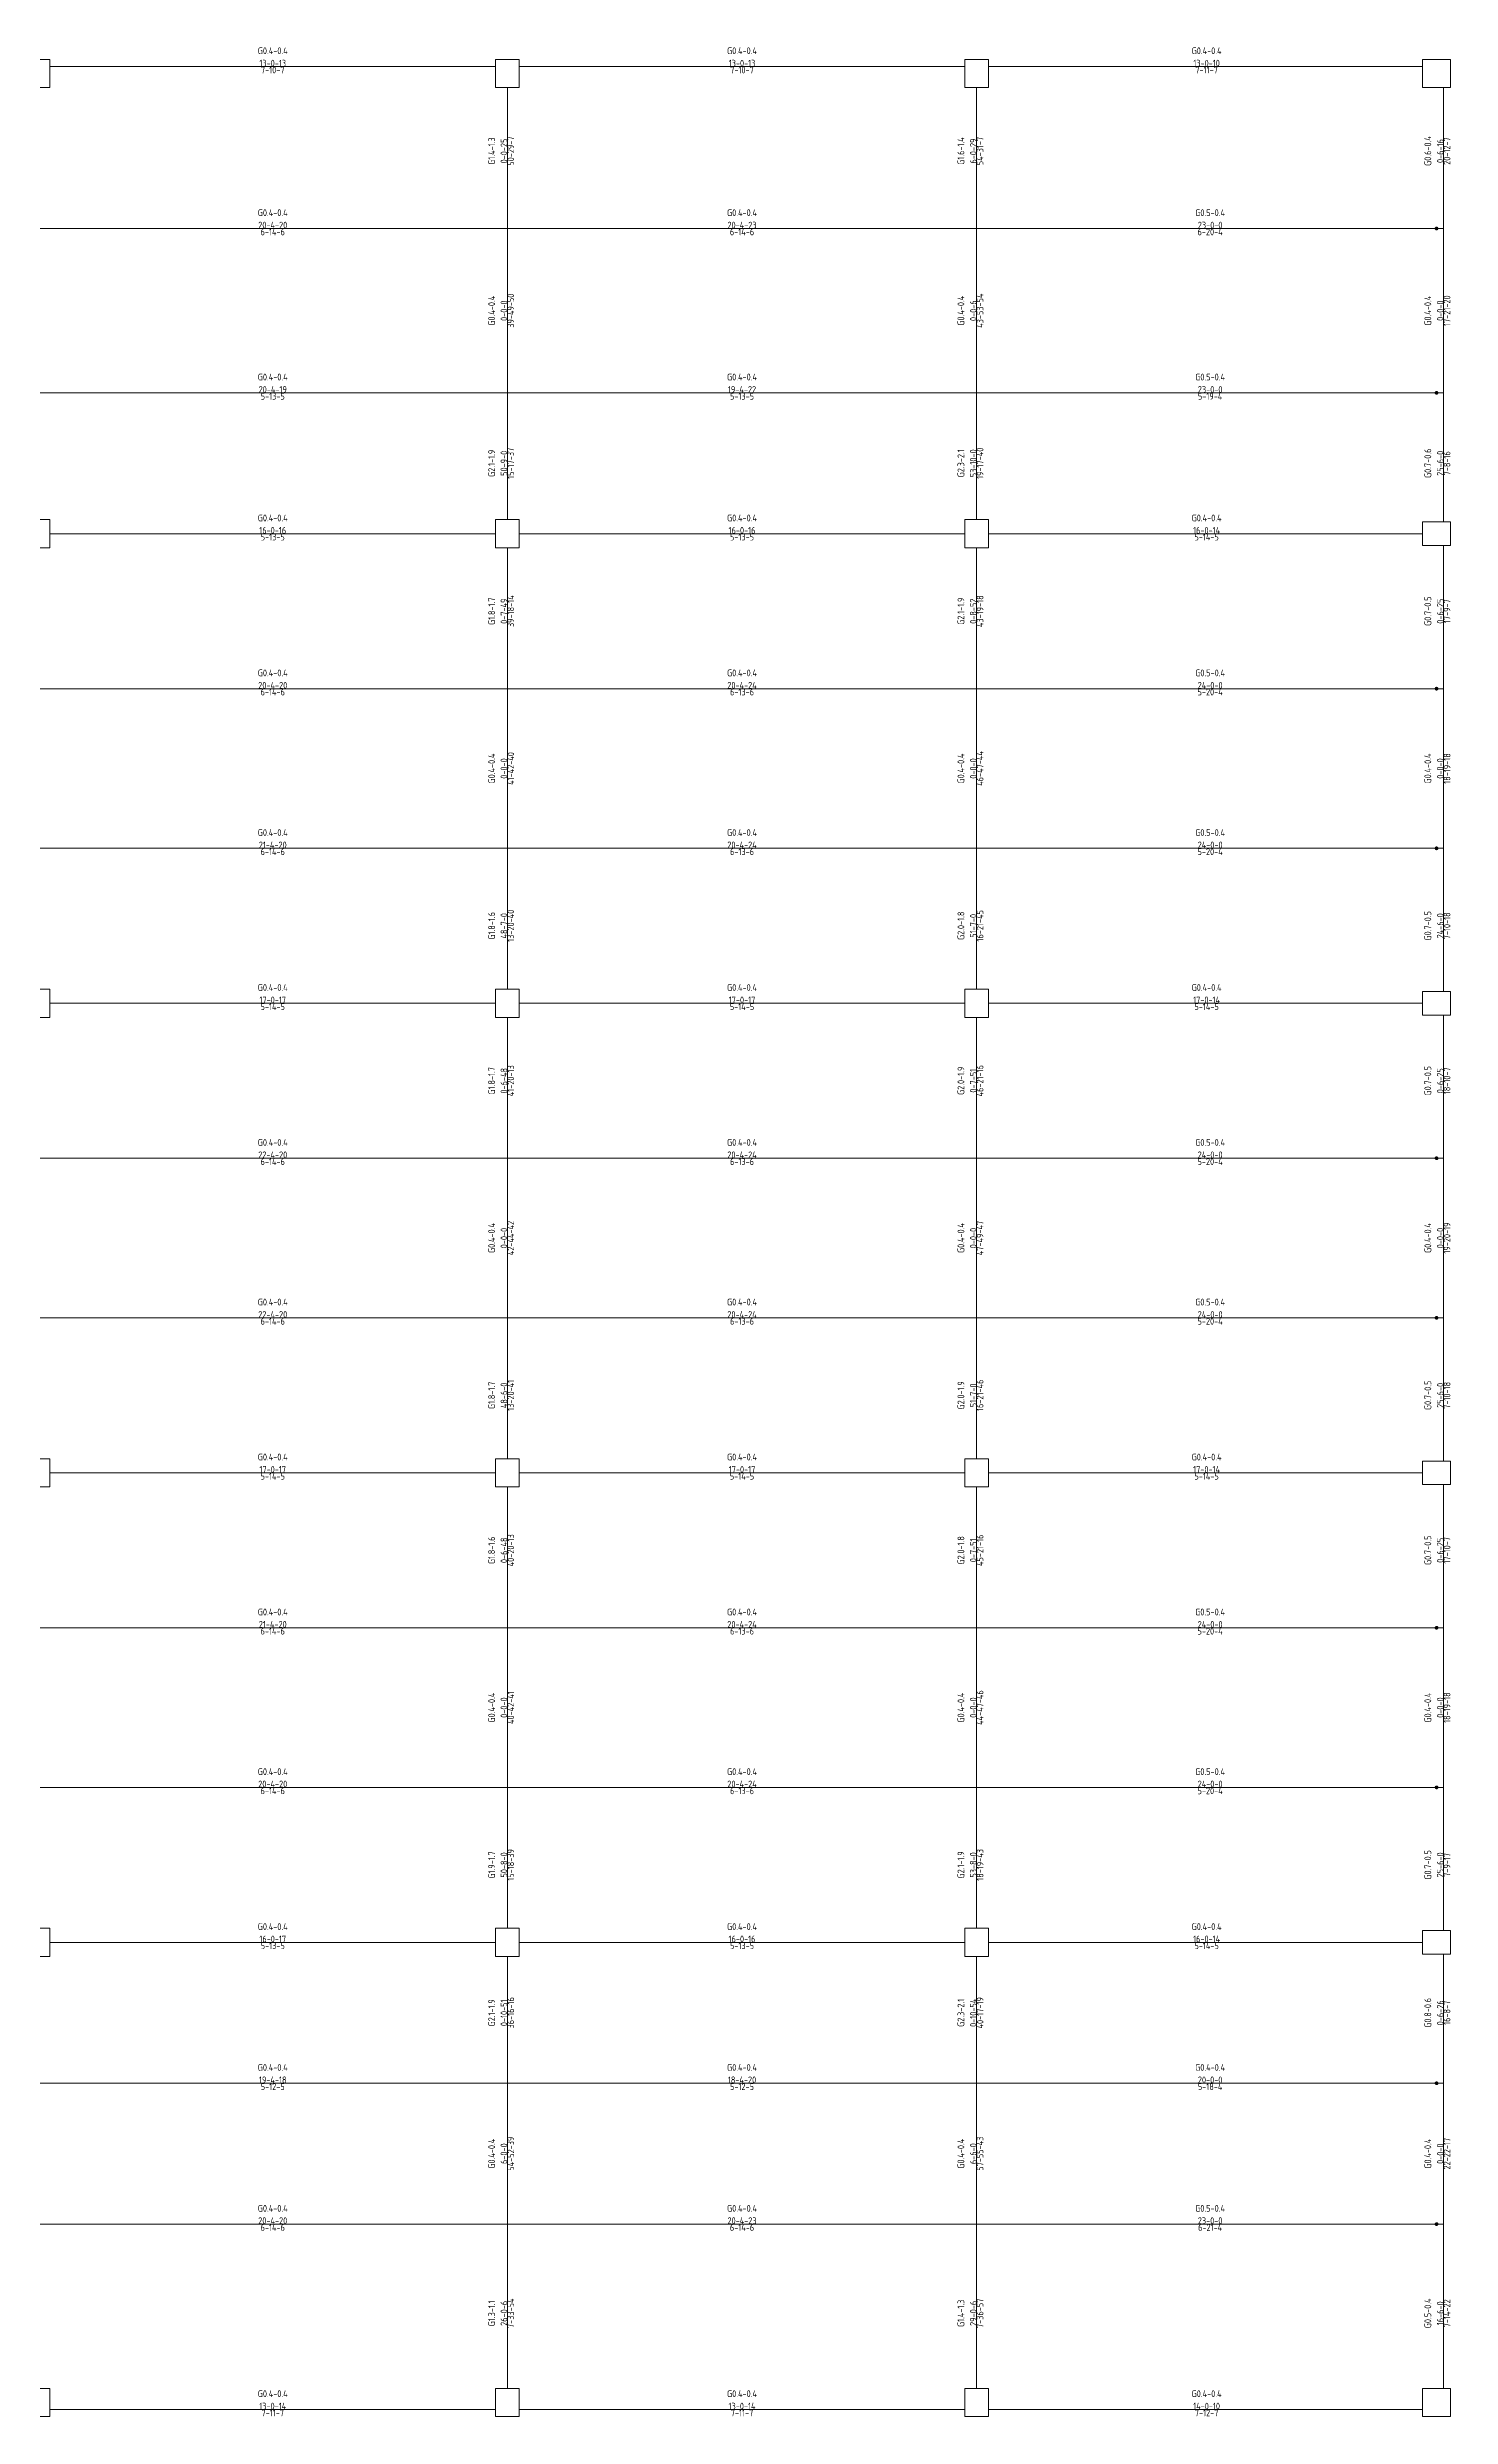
# Model space of a CAD drawing. Extents: x -2331248 to -1198620, y -977263 to -545844.
# Drawn here: x -1662246 to -1632343, y -910087 to -859629 of the extents above; entities that cross this region are included whole.
import ezdxf

# ---------------------------------------------------------------- set-up
doc = ezdxf.new("R2010")
doc.units = 0
doc.header["$LTSCALE"] = 1000
doc.header["$MEASUREMENT"] = 0
doc.layers.get('0').update_dxf_attribs({"linetype": 'CONTINUOUS'})
for name, color, linetype, lineweight in [('15100', 4, 'CONTINUOUS', 18), ('15101', 52, 'CONTINUOUS', 18), ('15220', 11, 'CONTINUOUS', 18)]:
    doc.layers.add(name, color=color, linetype=linetype, lineweight=lineweight)
doc.styles.add('PkpmHz', font='Pkpmeng', dxfattribs={"width": 0.7, "bigfont": 'hztxt'})

# ---------------------------------------------------------------- blocks, each defined once
blk = doc.blocks.new('A$C26435E72')
at = {"layer": '15100', "ltscale": 1000}
for p, q in [((30591, 50049), (40091, 50049)), ((40591, 50049), (50091, 50049)), ((50591, 50049), (59841, 50049)), ((40341, 46600), (40341, 49600)), ((50341, 46600), (50341, 49600)), ((60291, 46600), (60291, 49600)), ((40341, 43100), (40341, 46600)), ((50341, 43100), (50341, 46600)), ((60291, 43100), (60291, 46600)), ((40341, 40400), (40341, 43100)), ((50341, 40400), (50341, 43100)), ((60291, 40350), (60291, 43100)), ((30591, 40100), (40091, 40100)), ((40591, 40100), (50091, 40100)), ((50591, 40100), (59841, 40100)), ((40341, 36800), (40341, 39800)), ((50341, 36800), (50341, 39800)), ((60291, 36800), (60291, 39850)), ((40341, 33400), (40341, 36800)), ((50341, 33400), (50341, 36800)), ((60291, 33400), (60291, 36800)), ((40341, 30400), (40341, 33400)), ((50341, 30400), (50341, 33400)), ((60290, 30350), (60291, 33400)), ((30591, 30100), (40091, 30100)), ((40341, 26800), (40341, 29800)), ((40591, 30100), (50091, 30100)), ((50341, 26800), (50341, 29800)), ((50591, 30100), (59841, 30100)), ((60291, 26800), (60290, 29850)), ((40341, 23400), (40341, 26800)), ((50341, 23400), (50341, 26800)), ((60291, 23400), (60291, 26800)), ((40341, 20400), (40341, 23400)), ((50341, 20400), (50341, 23400)), ((60290, 20350), (60291, 23400)), ((30591, 20100), (40091, 20100)), ((40341, 16800), (40341, 19800)), ((40591, 20100), (50091, 20100)), ((50341, 16800), (50341, 19800)), ((50591, 20100), (59841, 20100)), ((60291, 16800), (60290, 19850)), ((40341, 13400), (40341, 16800)), ((50341, 13400), (50341, 16800)), ((60291, 13400), (60291, 16800)), ((40341, 10400), (40341, 13400)), ((50341, 10400), (50341, 13400)), ((60290, 10350), (60291, 13400)), ((30591, 10100), (40091, 10100)), ((40591, 10100), (50091, 10100)), ((50591, 10100), (59841, 10100)), ((40341, 7100), (40341, 9800)), ((50341, 7100), (50341, 9800)), ((60291, 7100), (60290, 9850)), ((40341, 4100), (40341, 7100)), ((50341, 4100), (50341, 7100)), ((60291, 4100), (60291, 7100)), ((40341, 600), (40341, 4100)), ((50341, 600), (50341, 4100)), ((60291, 600), (60291, 4100)), ((30591, 151), (40091, 151)), ((40591, 151), (50091, 151)), ((50591, 151), (59841, 151))]:
    blk.add_line(p, q, dxfattribs=at)
at = {"layer": '15100', "color": 4, "ltscale": 1000}
for p, q in [((30341, 46600), (40341, 46600)), ((40341, 46600), (50341, 46600)), ((50341, 46600), (60291, 46600)), ((30341, 43100), (40341, 43100)), ((40341, 43100), (50341, 43100)), ((50341, 43100), (60291, 43100)), ((30341, 36800), (40341, 36800)), ((40341, 36800), (50341, 36800)), ((50341, 36800), (60291, 36800)), ((30341, 33400), (40341, 33400)), ((40341, 33400), (50341, 33400)), ((50341, 33400), (60291, 33400)), ((30341, 26800), (40341, 26800)), ((40341, 26800), (50341, 26800)), ((50341, 26800), (60291, 26800)), ((30341, 23400), (40341, 23400)), ((40341, 23400), (50341, 23400)), ((50341, 23400), (60291, 23400)), ((30341, 16800), (40341, 16800)), ((40341, 16800), (50341, 16800)), ((50341, 16800), (60291, 16800)), ((30341, 13400), (40341, 13400)), ((40341, 13400), (50341, 13400)), ((50341, 13400), (60291, 13400)), ((30341, 7100), (40341, 7100)), ((40341, 7100), (50341, 7100)), ((50341, 7100), (60291, 7100)), ((30341, 4100), (40341, 4100)), ((40341, 4100), (50341, 4100)), ((50341, 4100), (60291, 4100))]:
    blk.add_line(p, q, dxfattribs=at)
at = {"layer": '15100', "color": 1, "ltscale": 1000}
for points in [[(60161, 46600, 40, 40, 1), (60121, 46600, 40, 40, 1)], [(60161, 43100, 40, 40, 1), (60121, 43100, 40, 40, 1)], [(60161, 36800, 40, 40, 1), (60121, 36800, 40, 40, 1)], [(60161, 33400, 40, 40, 1), (60121, 33400, 40, 40, 1)], [(60161, 26800, 40, 40, 1), (60121, 26800, 40, 40, 1)], [(60161, 23400, 40, 40, 1), (60121, 23400, 40, 40, 1)], [(60161, 16800, 40, 40, 1), (60121, 16800, 40, 40, 1)], [(60161, 13400, 40, 40, 1), (60121, 13400, 40, 40, 1)], [(60161, 7100, 40, 40, 1), (60121, 7100, 40, 40, 1)], [(60161, 4100, 40, 40, 1), (60121, 4100, 40, 40, 1)]]:
    blk.add_lwpolyline(points, format="xyseb", close=True, dxfattribs=at)
at = {"layer": '15101', "linetype": 'Continuous'}
for points in [[(30091, 49600), (30591, 49600), (30591, 50200), (30091, 50200)], [(40091, 49600), (40591, 49600), (40591, 50200), (40091, 50200)], [(50091, 49600), (50591, 49600), (50591, 50200), (50091, 50200)], [(59841, 49600), (60441, 49600), (60441, 50200), (59841, 50200)], [(30091, 39800), (30591, 39800), (30591, 40400), (30091, 40400)], [(40091, 39800), (40591, 39800), (40591, 40400), (40091, 40400)], [(50091, 39800), (50591, 39800), (50591, 40400), (50091, 40400)], [(59841, 39850), (60441, 39850), (60441, 40350), (59841, 40350)], [(30091, 29800), (30591, 29800), (30591, 30400), (30091, 30400)], [(40091, 29800), (40591, 29800), (40591, 30400), (40091, 30400)], [(50091, 29800), (50591, 29800), (50591, 30400), (50091, 30400)], [(59841, 29850), (60441, 29850), (60441, 30350), (59841, 30350)], [(30091, 19800), (30591, 19800), (30591, 20400), (30091, 20400)], [(40091, 19800), (40591, 19800), (40591, 20400), (40091, 20400)], [(50091, 19800), (50591, 19800), (50591, 20400), (50091, 20400)], [(59841, 19850), (60441, 19850), (60441, 20350), (59841, 20350)], [(30091, 9800), (30591, 9800), (30591, 10400), (30091, 10400)], [(40091, 9800), (40591, 9800), (40591, 10400), (40091, 10400)], [(50091, 9800), (50591, 9800), (50591, 10400), (50091, 10400)], [(59841, 9850), (60441, 9850), (60441, 10350), (59841, 10350)], [(30091, 0), (30591, 0), (30591, 600), (30091, 600)], [(40091, 0), (40591, 0), (40591, 600), (40091, 600)], [(50091, 0), (50591, 0), (50591, 600), (50091, 600)], [(59841, 0), (60441, 0), (60441, 600), (59841, 600)]]:
    blk.add_lwpolyline(points, close=True, dxfattribs=at)
at = {"layer": '15220', "char_height": 144, "line_spacing_factor": 1.1, "style": 'PkpmHz'}
for s, insert, attachment_point in [('{\\W0.91;\\C4;G0.4-0.4^J13-0-13^J}', (35341, 50049), 8), ('{\\W0.91;\\C4;G0.4-0.4^J13-0-13^J}', (45341, 50049), 8), ('{\\W0.91;\\C4;G0.4-0.4^J13-0-10^J}', (55241, 50049), 8), ('{\\W0.91;\\C4;7-10-7^J}', (35341, 50049), 2), ('{\\W0.91;\\C4;7-10-7^J}', (45341, 50049), 2), ('{\\W0.91;\\C4;7-11-7^J}', (55241, 50049), 2), ('{\\W0.91;\\C4;G0.4-0.4^J20-4-20^J}', (35341, 46600), 8), ('{\\W0.91;\\C4;G0.4-0.4^J20-4-23^J}', (45341, 46600), 8), ('{\\W0.91;\\C4;G0.5-0.4^J23-0-0^J}', (55316, 46600), 8), ('{\\W0.91;\\C4;6-14-6^J}', (35341, 46600), 2), ('{\\W0.91;\\C4;6-14-6^J}', (45341, 46600), 2), ('{\\W0.91;\\C4;6-20-4^J}', (55316, 46600), 2), ('{\\W0.91;\\C4;G0.4-0.4^J20-4-19^J}', (35341, 43100), 8), ('{\\W0.91;\\C4;G0.4-0.4^J19-4-22^J}', (45341, 43100), 8), ('{\\W0.91;\\C4;G0.5-0.4^J23-0-0^J}', (55316, 43100), 8), ('{\\W0.91;\\C4;5-13-5^J}', (35341, 43100), 2), ('{\\W0.91;\\C4;5-13-5^J}', (45341, 43100), 2), ('{\\W0.91;\\C4;5-19-4^J}', (55316, 43100), 2), ('{\\W0.91;\\C4;G0.4-0.4^J16-0-16^J}', (35341, 40100), 8), ('{\\W0.91;\\C4;G0.4-0.4^J16-0-16^J}', (45341, 40100), 8), ('{\\W0.91;\\C4;G0.4-0.4^J16-0-14^J}', (55241, 40100), 8), ('{\\W0.91;\\C4;5-13-5^J}', (35341, 40100), 2), ('{\\W0.91;\\C4;5-13-5^J}', (45341, 40100), 2), ('{\\W0.91;\\C4;5-14-5^J}', (55241, 40100), 2), ('{\\W0.91;\\C4;G0.4-0.4^J20-4-20^J}', (35341, 36800), 8), ('{\\W0.91;\\C4;G0.4-0.4^J20-4-24^J}', (45341, 36800), 8), ('{\\W0.91;\\C4;G0.5-0.4^J24-0-0^J}', (55316, 36800), 8), ('{\\W0.91;\\C4;6-14-6^J}', (35341, 36800), 2), ('{\\W0.91;\\C4;6-13-6^J}', (45341, 36800), 2), ('{\\W0.91;\\C4;5-20-4^J}', (55316, 36800), 2), ('{\\W0.91;\\C4;G0.4-0.4^J21-4-20^J}', (35341, 33400), 8), ('{\\W0.91;\\C4;G0.4-0.4^J20-4-24^J}', (45341, 33400), 8), ('{\\W0.91;\\C4;G0.5-0.4^J24-0-0^J}', (55316, 33400), 8), ('{\\W0.91;\\C4;6-14-6^J}', (35341, 33400), 2), ('{\\W0.91;\\C4;6-13-6^J}', (45341, 33400), 2), ('{\\W0.91;\\C4;5-20-4^J}', (55316, 33400), 2), ('{\\W0.91;\\C4;G0.4-0.4^J17-0-17^J}', (35341, 30100), 8), ('{\\W0.91;\\C4;G0.4-0.4^J17-0-17^J}', (45341, 30100), 8), ('{\\W0.91;\\C4;G0.4-0.4^J17-0-14^J}', (55241, 30100), 8), ('{\\W0.91;\\C4;5-14-5^J}', (35341, 30100), 2), ('{\\W0.91;\\C4;5-14-5^J}', (45341, 30100), 2), ('{\\W0.91;\\C4;5-14-5^J}', (55241, 30100), 2), ('{\\W0.91;\\C4;G0.4-0.4^J22-4-20^J}', (35341, 26800), 8), ('{\\W0.91;\\C4;6-14-6^J}', (35341, 26800), 2), ('{\\W0.91;\\C4;G0.4-0.4^J20-4-24^J}', (45341, 26800), 8), ('{\\W0.91;\\C4;6-13-6^J}', (45341, 26800), 2), ('{\\W0.91;\\C4;G0.5-0.4^J24-0-0^J}', (55316, 26800), 8), ('{\\W0.91;\\C4;5-20-4^J}', (55316, 26800), 2), ('{\\W0.91;\\C4;G0.4-0.4^J22-4-20^J}', (35341, 23400), 8), ('{\\W0.91;\\C4;G0.4-0.4^J20-4-24^J}', (45341, 23400), 8), ('{\\W0.91;\\C4;G0.5-0.4^J24-0-0^J}', (55316, 23400), 8), ('{\\W0.91;\\C4;6-14-6^J}', (35341, 23400), 2), ('{\\W0.91;\\C4;6-13-6^J}', (45341, 23400), 2), ('{\\W0.91;\\C4;5-20-4^J}', (55316, 23400), 2), ('{\\W0.91;\\C4;G0.4-0.4^J17-0-17^J}', (35341, 20100), 8), ('{\\W0.91;\\C4;G0.4-0.4^J17-0-17^J}', (45341, 20100), 8), ('{\\W0.91;\\C4;G0.4-0.4^J17-0-14^J}', (55241, 20100), 8), ('{\\W0.91;\\C4;5-14-5^J}', (35341, 20100), 2), ('{\\W0.91;\\C4;5-14-5^J}', (45341, 20100), 2), ('{\\W0.91;\\C4;5-14-5^J}', (55241, 20100), 2), ('{\\W0.91;\\C4;G0.4-0.4^J21-4-20^J}', (35341, 16800), 8), ('{\\W0.91;\\C4;G0.4-0.4^J20-4-24^J}', (45341, 16800), 8), ('{\\W0.91;\\C4;G0.5-0.4^J24-0-0^J}', (55316, 16800), 8), ('{\\W0.91;\\C4;6-14-6^J}', (35341, 16800), 2), ('{\\W0.91;\\C4;6-13-6^J}', (45341, 16800), 2), ('{\\W0.91;\\C4;5-20-4^J}', (55316, 16800), 2), ('{\\W0.91;\\C4;G0.4-0.4^J20-4-20^J}', (35341, 13400), 8), ('{\\W0.91;\\C4;G0.4-0.4^J20-4-24^J}', (45341, 13400), 8), ('{\\W0.91;\\C4;G0.5-0.4^J24-0-0^J}', (55316, 13400), 8), ('{\\W0.91;\\C4;6-14-6^J}', (35341, 13400), 2), ('{\\W0.91;\\C4;6-13-6^J}', (45341, 13400), 2), ('{\\W0.91;\\C4;5-20-4^J}', (55316, 13400), 2), ('{\\W0.91;\\C4;G0.4-0.4^J16-0-17^J}', (35341, 10100), 8), ('{\\W0.91;\\C4;5-13-5^J}', (35341, 10100), 2), ('{\\W0.91;\\C4;G0.4-0.4^J16-0-16^J}', (45341, 10100), 8), ('{\\W0.91;\\C4;5-13-5^J}', (45341, 10100), 2), ('{\\W0.91;\\C4;G0.4-0.4^J16-0-14^J}', (55241, 10100), 8), ('{\\W0.91;\\C4;5-14-5^J}', (55241, 10100), 2), ('{\\W0.91;\\C4;G0.4-0.4^J19-4-18^J}', (35341, 7100), 8), ('{\\W0.91;\\C4;5-12-5^J}', (35341, 7100), 2), ('{\\W0.91;\\C4;G0.4-0.4^J18-4-20^J}', (45341, 7100), 8), ('{\\W0.91;\\C4;5-12-5^J}', (45341, 7100), 2), ('{\\W0.91;\\C4;G0.4-0.4^J20-0-0^J}', (55316, 7100), 8), ('{\\W0.91;\\C4;5-18-4^J}', (55316, 7100), 2), ('{\\W0.91;\\C4;G0.4-0.4^J20-4-20^J}', (35341, 4100), 8), ('{\\W0.91;\\C4;6-14-6^J}', (35341, 4100), 2), ('{\\W0.91;\\C4;G0.4-0.4^J20-4-23^J}', (45341, 4100), 8), ('{\\W0.91;\\C4;6-14-6^J}', (45341, 4100), 2), ('{\\W0.91;\\C4;G0.5-0.4^J23-0-0^J}', (55316, 4100), 8), ('{\\W0.91;\\C4;6-21-4^J}', (55316, 4100), 2), ('{\\W0.91;\\C4;G0.4-0.4^J13-0-14^J}', (35341, 151), 8), ('{\\W0.91;\\C4;G0.4-0.4^J13-0-14^J}', (45341, 151), 8), ('{\\W0.91;\\C4;G0.4-0.4^J14-0-10^J}', (55241, 151), 8), ('{\\W0.91;\\C4;7-11-7^J}', (35341, 151), 2), ('{\\W0.91;\\C4;7-11-7^J}', (45341, 151), 2), ('{\\W0.91;\\C4;7-12-7^J}', (55241, 151), 2)]:
    blk.add_mtext(s, dxfattribs=dict(at, insert=insert, attachment_point=attachment_point))
for s, insert, attachment_point, rotation in [('{\\W0.91;\\C4;G1.4-1.3^J0-0-25^J}', (40341, 48250), 8, 89.9997), ('{\\W0.91;\\C4;50-29-7^J}', (40341, 48250), 2, 89.9997), ('{\\W0.91;\\C4;G1.6-1.4^J6-0-29^J}', (50341, 48250), 8, 89.9997), ('{\\W0.91;\\C4;54-31-7^J}', (50341, 48250), 2, 89.9997), ('{\\W0.91;\\C4;G0.6-0.4^J0-6-16^J}', (60291, 48250), 8, 89.9997), ('{\\W0.91;\\C4;20-12-7^J}', (60291, 48250), 2, 89.9997), ('{\\W0.91;\\C4;G0.4-0.4^J0-0-0^J}', (40341, 44850), 8, 89.9997), ('{\\W0.91;\\C4;39-49-50^J}', (40341, 44850), 2, 89.9997), ('{\\W0.91;\\C4;G0.4-0.4^J0-0-6^J}', (50341, 44850), 8, 89.9997), ('{\\W0.91;\\C4;43-53-54^J}', (50341, 44850), 2, 89.9997), ('{\\W0.91;\\C4;G0.4-0.4^J0-0-0^J}', (60291, 44850), 8, 89.9997), ('{\\W0.91;\\C4;17-21-20^J}', (60291, 44850), 2, 89.9997), ('{\\W0.91;\\C4;15-17-37^J}', (40341, 41600), 2, 89.9997), ('{\\W0.91;\\C4;G2.3-2.1^J53-10-0^J}', (50341, 41600), 8, 89.9997), ('{\\W0.91;\\C4;19-17-40^J}', (50341, 41600), 2, 89.9997), ('{\\W0.91;\\C4;G0.7-0.6^J25-6-0^J}', (60291, 41600), 8, 89.9997), ('{\\W0.91;\\C4;G2.1-1.9^J50-9-0^J}', (40341, 41600), 8, 89.9997), ('{\\W0.91;\\C4;7-8-16^J}', (60291, 41600), 2, 89.9997), ('{\\W0.91;\\C4;G1.8-1.7^J0-7-49^J}', (40341, 38450), 8, 89.9997), ('{\\W0.91;\\C4;39-18-14^J}', (40341, 38450), 2, 89.9997), ('{\\W0.91;\\C4;G2.1-1.9^J0-8-52^J}', (50341, 38450), 8, 89.9997), ('{\\W0.91;\\C4;43-19-18^J}', (50341, 38450), 2, 89.9997), ('{\\W0.91;\\C4;G0.7-0.5^J0-6-25^J}', (60291, 38450), 8, 89.9997), ('{\\W0.91;\\C4;17-9-7^J}', (60291, 38450), 2, 89.9997), ('{\\W0.91;\\C4;G0.4-0.4^J0-0-0^J}', (40341, 35100), 8, 89.9997), ('{\\W0.91;\\C4;41-42-40^J}', (40341, 35100), 2, 89.9997), ('{\\W0.91;\\C4;G0.4-0.4^J0-0-0^J}', (50341, 35100), 8, 89.9997), ('{\\W0.91;\\C4;46-47-44^J}', (50341, 35100), 2, 89.9997), ('{\\W0.91;\\C4;G0.4-0.4^J0-0-0^J}', (60291, 35100), 8, 89.9997), ('{\\W0.91;\\C4;18-19-18^J}', (60291, 35100), 2, 89.9997), ('{\\W0.91;\\C4;G1.8-1.6^J48-7-0^J}', (40341, 31750), 8, 89.9997), ('{\\W0.91;\\C4;13-20-40^J}', (40341, 31750), 2, 89.9997), ('{\\W0.91;\\C4;G2.0-1.8^J51-7-0^J}', (50341, 31750), 8, 89.9997), ('{\\W0.91;\\C4;16-21-45^J}', (50341, 31750), 2, 89.9997), ('{\\W0.91;\\C4;G0.7-0.5^J24-6-0^J}', (60291, 31750), 8, 89.9997), ('{\\W0.91;\\C4;7-10-18^J}', (60291, 31750), 2, 89.9997), ('{\\W0.91;\\C4;41-20-13^J}', (40341, 28450), 2, 89.9997), ('{\\W0.91;\\C4;46-21-16^J}', (50341, 28450), 2, 89.9997), ('{\\W0.91;\\C4;G1.8-1.7^J0-6-48^J}', (40341, 28450), 8, 89.9997), ('{\\W0.91;\\C4;G2.0-1.9^J0-7-51^J}', (50341, 28450), 8, 89.9997), ('{\\W0.91;\\C4;G0.7-0.5^J0-6-25^J}', (60291, 28450), 8, 89.9997), ('{\\W0.91;\\C4;18-10-7^J}', (60291, 28450), 2, 89.9997), ('{\\W0.91;\\C4;G0.4-0.4^J0-0-0^J}', (40341, 25100), 8, 89.9997), ('{\\W0.91;\\C4;42-44-42^J}', (40341, 25100), 2, 89.9997), ('{\\W0.91;\\C4;G0.4-0.4^J0-0-0^J}', (50341, 25100), 8, 89.9997), ('{\\W0.91;\\C4;47-49-47^J}', (50341, 25100), 2, 89.9997), ('{\\W0.91;\\C4;G0.4-0.4^J0-0-0^J}', (60291, 25100), 8, 89.9997), ('{\\W0.91;\\C4;19-20-19^J}', (60291, 25100), 2, 89.9997), ('{\\W0.91;\\C4;G1.8-1.7^J48-6-0^J}', (40341, 21750), 8, 89.9997), ('{\\W0.91;\\C4;13-20-41^J}', (40341, 21750), 2, 89.9997), ('{\\W0.91;\\C4;G2.0-1.9^J51-7-0^J}', (50341, 21750), 8, 89.9997), ('{\\W0.91;\\C4;16-21-46^J}', (50341, 21750), 2, 89.9997), ('{\\W0.91;\\C4;G0.7-0.5^J25-6-0^J}', (60291, 21750), 8, 89.98), ('{\\W0.91;\\C4;7-10-18^J}', (60291, 21750), 2, 89.98), ('{\\W0.91;\\C4;G1.8-1.6^J0-6-48^J}', (40341, 18450), 8, 89.9997), ('{\\W0.91;\\C4;40-20-13^J}', (40341, 18450), 2, 89.9997), ('{\\W0.91;\\C4;G2.0-1.8^J0-7-51^J}', (50341, 18450), 8, 89.9997), ('{\\W0.91;\\C4;45-21-16^J}', (50341, 18450), 2, 89.9997), ('{\\W0.91;\\C4;G0.7-0.5^J0-6-25^J}', (60291, 18450), 8, 89.9997), ('{\\W0.91;\\C4;17-10-7^J}', (60291, 18450), 2, 89.9997), ('{\\W0.91;\\C4;G0.4-0.4^J0-0-0^J}', (40341, 15100), 8, 89.9997), ('{\\W0.91;\\C4;40-42-41^J}', (40341, 15100), 2, 89.9997), ('{\\W0.91;\\C4;G0.4-0.4^J0-0-0^J}', (50341, 15100), 8, 89.9997), ('{\\W0.91;\\C4;44-47-46^J}', (50341, 15100), 2, 89.9997), ('{\\W0.91;\\C4;G0.4-0.4^J0-0-0^J}', (60291, 15100), 8, 89.9997), ('{\\W0.91;\\C4;18-19-18^J}', (60291, 15100), 2, 89.9997), ('{\\W0.91;\\C4;G1.9-1.7^J50-8-0^J}', (40341, 11750), 8, 89.9997), ('{\\W0.91;\\C4;15-18-39^J}', (40341, 11750), 2, 89.9997), ('{\\W0.91;\\C4;G2.1-1.9^J53-8-0^J}', (50341, 11750), 8, 89.9997), ('{\\W0.91;\\C4;18-19-43^J}', (50341, 11750), 2, 89.9997), ('{\\W0.91;\\C4;G0.7-0.5^J25-6-0^J}', (60291, 11750), 8, 89.9997), ('{\\W0.91;\\C4;7-9-17^J}', (60291, 11750), 2, 89.9997), ('{\\W0.91;\\C4;G2.1-1.9^J0-10-51^J}', (40341, 8600), 8, 89.9997), ('{\\W0.91;\\C4;36-16-16^J}', (40341, 8600), 2, 89.9997), ('{\\W0.91;\\C4;G2.3-2.1^J0-10-54^J}', (50341, 8600), 8, 89.9997), ('{\\W0.91;\\C4;40-17-19^J}', (50341, 8600), 2, 89.9997), ('{\\W0.91;\\C4;G0.8-0.6^J0-6-26^J}', (60291, 8600), 8, 90.0194), ('{\\W0.91;\\C4;16-8-7^J}', (60291, 8600), 2, 90.0194), ('{\\W0.91;\\C4;G0.4-0.4^J6-0-0^J}', (40341, 5600), 8, 89.9997), ('{\\W0.91;\\C4;54-52-39^J}', (40341, 5600), 2, 89.9997), ('{\\W0.91;\\C4;G0.4-0.4^J6-6-0^J}', (50341, 5600), 8, 89.9997), ('{\\W0.91;\\C4;57-55-43^J}', (50341, 5600), 2, 89.9997), ('{\\W0.91;\\C4;G0.4-0.4^J0-0-0^J}', (60291, 5600), 8, 89.9997), ('{\\W0.91;\\C4;22-22-17^J}', (60291, 5600), 2, 89.9997), ('{\\W0.91;\\C4;G1.3-1.1^J26-0-6^J}', (40341, 2200), 8, 89.9997), ('{\\W0.91;\\C4;7-33-54^J}', (40341, 2200), 2, 89.9997), ('{\\W0.91;\\C4;G1.4-1.3^J29-0-6^J}', (50341, 2200), 8, 89.9997), ('{\\W0.91;\\C4;7-36-57^J}', (50341, 2200), 2, 89.9997), ('{\\W0.91;\\C4;G0.5-0.4^J16-6-0^J}', (60291, 2200), 8, 89.9997), ('{\\W0.91;\\C4;7-14-22^J}', (60291, 2200), 2, 89.9997)]:
    blk.add_mtext(s, dxfattribs=dict(at, insert=insert, attachment_point=attachment_point, rotation=rotation))

msp = doc.modelspace()

# ---------------------------------------------------------------- block references
msp.add_blockref('A$C26435E72', (-1692784, -910087))

doc.saveas('drawing.dxf')
